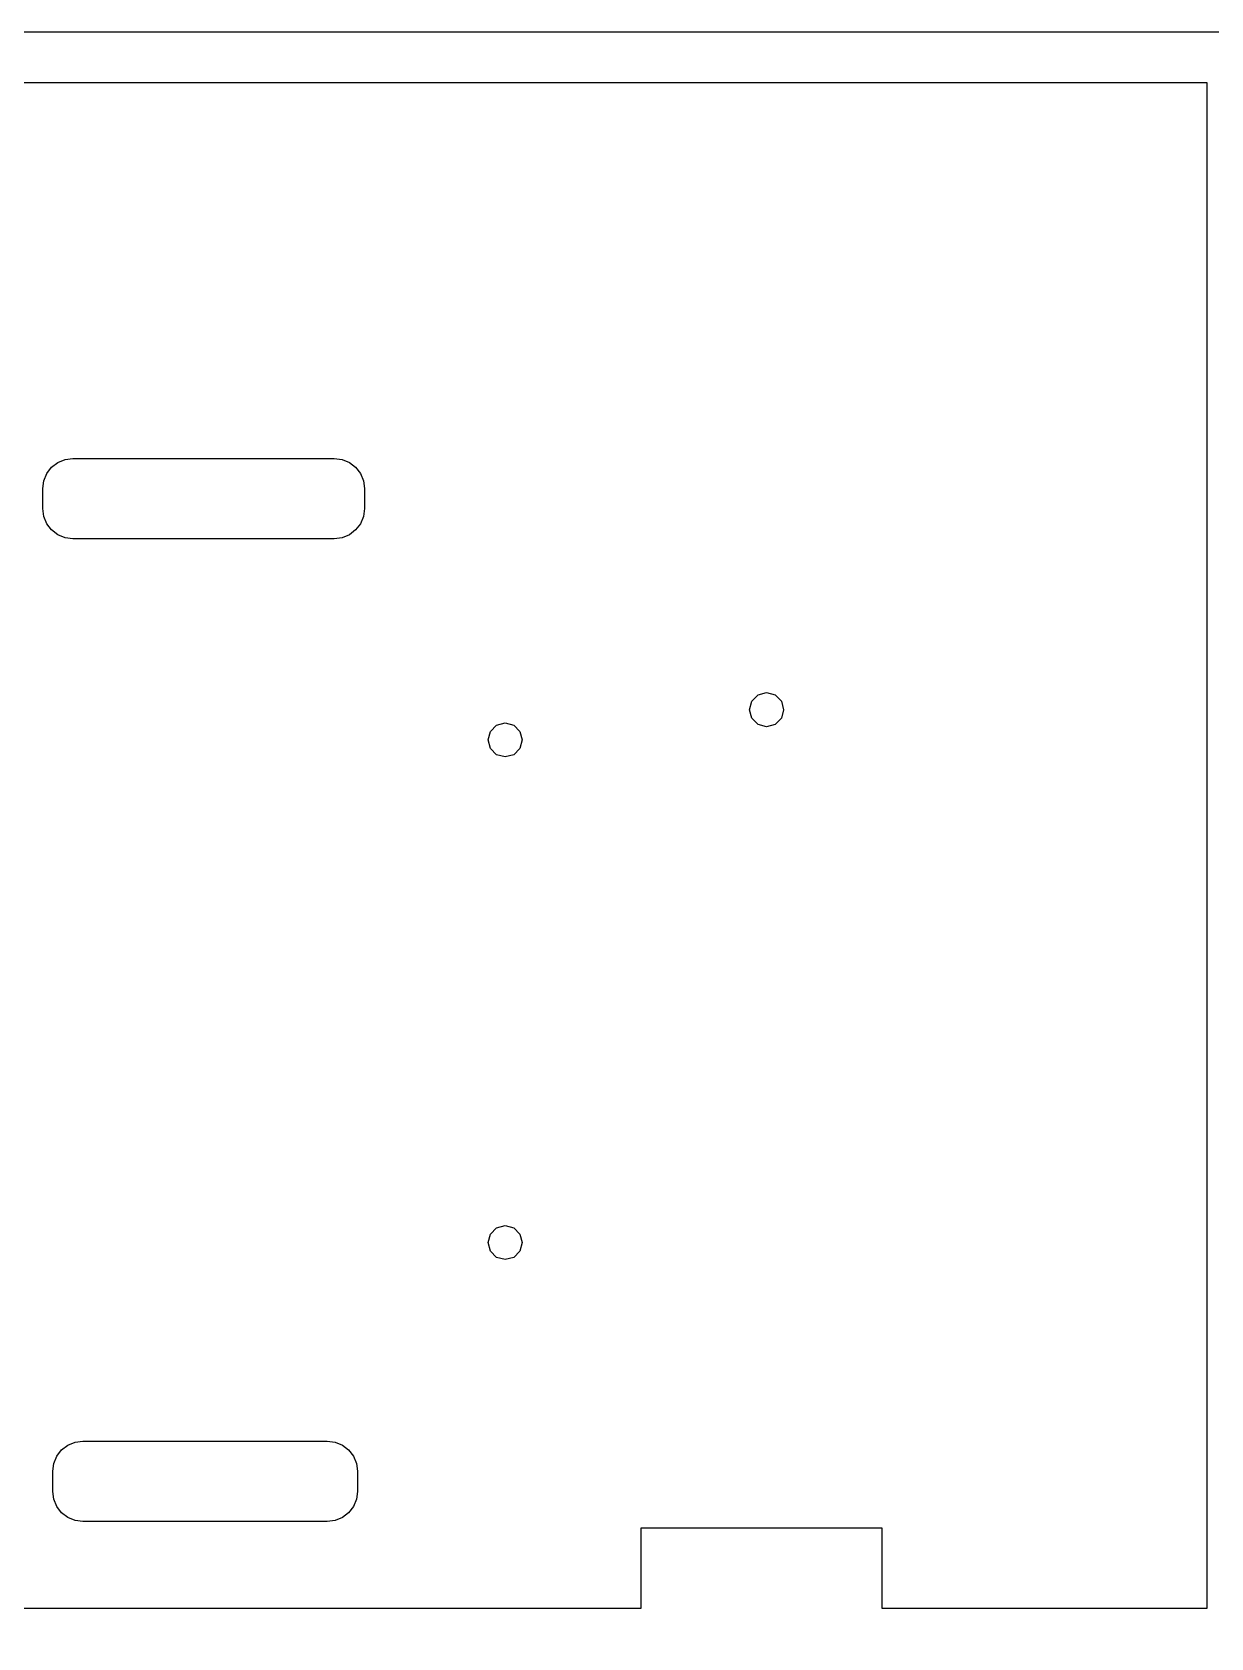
# Model space of a CAD drawing. Header units: millimetres. Extents: x 0 to 390, y 0 to 390.
# Drawn here: x 87.7 to 205, y 230.3 to 390 of the extents above; entities that cross this region are included whole.
import ezdxf

# ---------------------------------------------------------------- set-up
doc = ezdxf.new("R2010")
doc.units = ezdxf.units.MM
doc.layers.add('SEGNO', color=5, linetype='CONTINUOUS')
doc.layers.add('TAGLIO', color=1, linetype='CONTINUOUS')

msp = doc.modelspace()

# ---------------------------------------------------------------- linework, layer by layer
at = {"layer": 'SEGNO'}
msp.add_lwpolyline([(0, 0), (390, 0), (390, 390), (0, 390)], close=True, dxfattribs=at)
at = {"layer": 'TAGLIO'}
for points in [[(5, 385), (204.6, 385), (204.6, 233.2), (172.3, 233.2), (172.3, 241.2), (148.3, 241.2), (148.3, 233.2), (5, 233.2)], [(117.8, 347.6), (118.576, 347.498), (119.3, 347.198), (119.921, 346.721), (120.398, 346.1), (120.698, 345.376), (120.8, 344.6), (120.8, 342.6), (120.698, 341.824), (120.398, 341.1), (119.921, 340.479), (119.3, 340.002), (118.576, 339.702), (117.8, 339.6), (91.8, 339.6), (91.024, 339.702), (90.3, 340.002), (89.679, 340.479), (89.202, 341.1), (88.902, 341.824), (88.8, 342.6), (88.8, 344.6), (88.902, 345.376), (89.202, 346.1), (89.679, 346.721), (90.3, 347.198), (91.024, 347.498), (91.8, 347.6)], [(162.5, 322.6), (162.272, 321.75), (161.65, 321.128), (160.8, 320.9), (159.95, 321.128), (159.328, 321.75), (159.1, 322.6), (159.328, 323.45), (159.95, 324.072), (160.8, 324.3), (161.65, 324.072), (162.272, 323.45)], [(136.5, 319.6), (136.272, 318.75), (135.65, 318.128), (134.8, 317.9), (133.95, 318.128), (133.328, 318.75), (133.1, 319.6), (133.328, 320.45), (133.95, 321.072), (134.8, 321.3), (135.65, 321.072), (136.272, 320.45)], [(136.5, 269.6), (136.272, 268.75), (135.65, 268.128), (134.8, 267.9), (133.95, 268.128), (133.328, 268.75), (133.1, 269.6), (133.328, 270.45), (133.95, 271.072), (134.8, 271.3), (135.65, 271.072), (136.272, 270.45)], [(117.1, 249.85), (117.876, 249.748), (118.6, 249.448), (119.221, 248.971), (119.698, 248.35), (119.998, 247.626), (120.1, 246.85), (120.1, 244.85), (119.998, 244.074), (119.698, 243.35), (119.221, 242.729), (118.6, 242.252), (117.876, 241.952), (117.1, 241.85), (92.8, 241.85), (92.024, 241.952), (91.3, 242.252), (90.679, 242.729), (90.202, 243.35), (89.902, 244.074), (89.8, 244.85), (89.8, 246.85), (89.902, 247.626), (90.202, 248.35), (90.679, 248.971), (91.3, 249.448), (92.024, 249.748), (92.8, 249.85)]]:
    msp.add_lwpolyline(points, close=True, dxfattribs=at)

doc.saveas('drawing.dxf')
